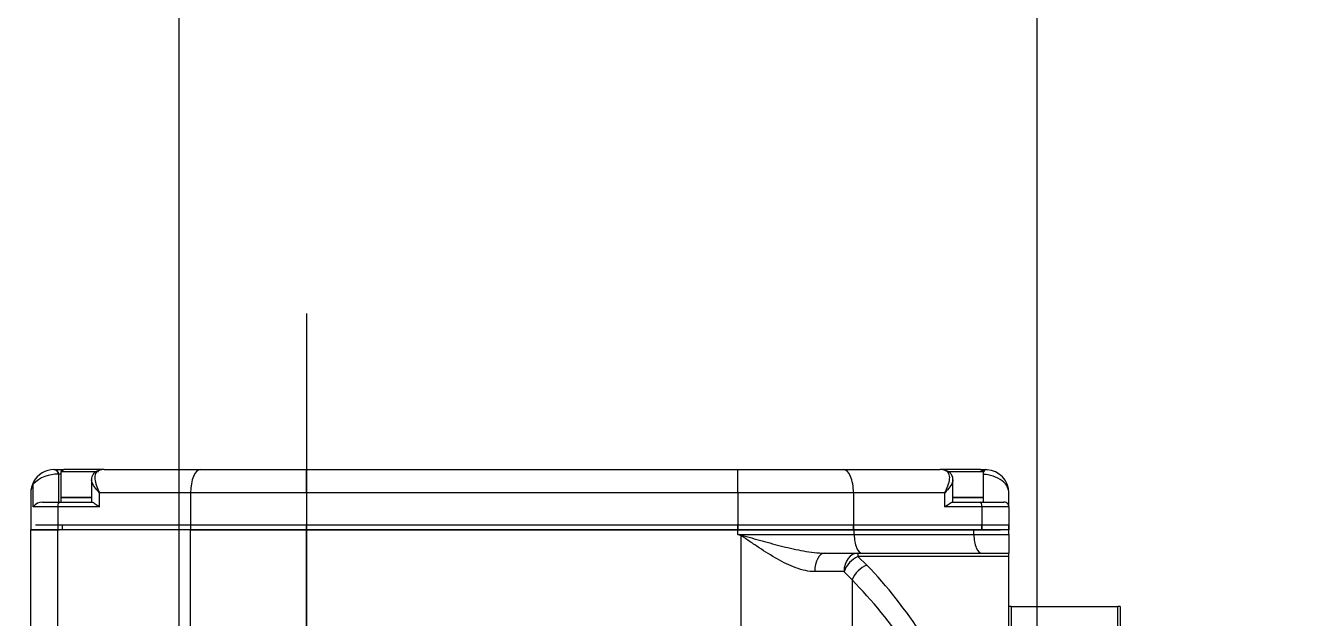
# Model space of a CAD drawing. Header units: millimetres. Extents: x 10462777 to 22643323, y 453826 to 1389191.
# Drawn here: x 11299266.3 to 11299546.4, y 583518.2 to 583648.1 of the extents above; entities that cross this region are included whole.
import ezdxf

# ---------------------------------------------------------------- set-up
doc = ezdxf.new("R2010")
doc.units = ezdxf.units.MM
doc.header["$LTSCALE"] = 200
doc.header["$MEASUREMENT"] = 0
doc.linetypes.add('CENTER2', pattern=[1.125, 0.75, -0.125, 0.125, -0.125])
doc.linetypes.add('PHANTOM', pattern=[2.5, 1.25, -0.25, 0.25, -0.25, 0.25, -0.25])
doc.layers.get('0').update_dxf_attribs({"linetype": 'CONTINUOUS'})
for name, color, linetype in [('$DDT_AUDIT_GENERATED_(276)', 7, 'CONTINUOUS'), ('2', 2, 'CONTINUOUS'), ('A290-7329-X511', 7, 'CONTINUOUS'), ('A290-7329-X513', 7, 'CONTINUOUS'), ('A290-7329-X531', 7, 'CONTINUOUS'), ('DV1_DEFAULT', 7, 'CONTINUOUS'), ('LIBRL_A6-BA-6X16', 7, 'CONTINUOUS'), ('LIBRL_A97L-0001-', 7, 'CONTINUOUS')]:
    doc.layers.add(name, color=color, linetype=linetype)
doc.layers.add('LAYOUT', color=8, linetype='CONTINUOUS', lineweight=25)

# ---------------------------------------------------------------- blocks, each defined once
blk = doc.blocks.new('r710ic')
at = {"layer": 'LAYOUT', "color": 3}
blk.add_circle((272041.37, 104232.63), 2050.12, dxfattribs=at)
blk = doc.blocks.new('A$C7DA30AB0')
at = {"layer": '$DDT_AUDIT_GENERATED_(276)', "color": 7, "linetype": 'Continuous', "ltscale": 25.4}
for p, q in [((4797.89, 3112.35, 0), (4797.38, 3112.35, 0)), ((4797.89, 3112.35, 0), (4821.26, 3112.35, 0)), ((4797.89, 3112.35, 0), (4797.89, 3083.27, 0)), ((4821.77, 3112.35, 0), (4821.26, 3112.35, 0)), ((4821.26, 3083.27, 0), (4821.26, 3112.35, 0)), ((4821.77, 3112.35, 0), (4821.77, 3082.35, 0))]:
    blk.add_line(p, q, dxfattribs=at)
at = {"layer": 'A290-7329-X511', "color": 7, "linetype": 'Continuous', "ltscale": 25.4}
for p, q in [((4583.01, 3106.76, 0), (4583.01, 3129.11, 0)), ((4588.9, 3129.11, 0), (4583.01, 3129.11, 0)), ((4588.9, 3106.76, 0), (4588.9, 3129.11, 0)), ((4589.24, 3129.11, 0), (4588.9, 3129.11, 0)), ((4618.04, 3105.66, 0), (4618.04, 3129.11, 0)), ((4643.46, 3129.11, 0), (4618.04, 3129.11, 0)), ((4643.46, 3105.66, 0), (4643.46, 3129.11, 0)), ((4737.95, 3129.11, 0), (4643.46, 3129.11, 0)), ((4737.95, 3128.09, 0), (4737.95, 3129.11, 0)), ((4763.5, 3129.11, 0), (4737.95, 3129.11, 0)), ((4763.5, 3128.09, 0), (4763.5, 3129.11, 0)), ((4789.72, 3128.09, 0), (4789.72, 3129.11, 0)), ((4797.38, 3129.11, 0), (4791.49, 3129.11, 0)), ((4797.38, 3128.09, 0), (4797.38, 3129.11, 0)), ((4737.95, 3128.09, 0), (4763.5, 3128.09, 0)), ((4738.7, 3127.81, 0), (4737.95, 3128.09, 0)), ((4737.95, 3128.09, 0), (4738.75, 3127.95, 0)), ((4738.7, 3127.81, 0), (4738.75, 3127.95, 0)), ((4738.7, 3106.76, 0), (4738.7, 3127.81, 0)), ((4763.5, 3128.09, 0), (4789.72, 3128.09, 0)), ((4789.72, 3128.09, 0), (4797.38, 3128.09, 0)), ((4797.38, 3128.09, 0), (4797.38, 3124.03, 0)), ((4757, 3124.03, 0), (4764.26, 3124.03, 0)), ((4764.26, 3124.03, 0), (4797.38, 3124.03, 0)), ((4764.26, 3124.03, 0), (4764.26, 3123.26, 0)), ((4797.38, 3123.26, 0), (4764.26, 3123.26, 0)), ((4764.26, 3123.26, 0), (4766.29, 3121.39, 0)), ((4797.38, 3123.26, 0), (4797.38, 3124.03, 0)), ((4797.38, 3105.88, 0), (4797.38, 3123.26, 0)), ((4761.25, 3119.97, 0), (4754.85, 3119.97, 0)), ((4763.04, 3118.16, 0), (4761.25, 3119.97, 0)), ((4763.04, 3118.16, 0), (4763.04, 3096.35, 0))]:
    blk.add_line(p, q, dxfattribs=at)
for centre, major_axis, ratio, start_param, end_param in [((4765.22, 3128.09, 0), (0, 4.06), 0.422753, 1.570796, 3.141593), ((4791.44, 3128.09, 0), (0, 4.06), 0.422753, 1.570796, 3.141593), ((4757, 3119.97, 0), (0, -4.06), 0.529941, 3.141593, 4.712389), ((4764.26, 3119.97, 0), (0, -4.06), 0.740002, 3.141593, 4.712389), ((4764.26, 3119.97, 0), (-2.52, -3.19), 0.653019, 4.023198, 5.189963), ((4766.29, 3118.16, 0), (-2.89, -2.86), 0.682471, 4.118108, 5.315853), ((4713.43, 3025.99, 0), (0, 119.89), 0.72801, 5.441729, 5.632667), ((4710.18, 3025.99, 0), (0, 115.82), 0.753554, 5.441729, 5.632667)]:
    blk.add_ellipse(centre, major_axis=major_axis, ratio=ratio, start_param=start_param, end_param=end_param, dxfattribs=at)
for points, knots in [([(4754.85, 3119.97, 0), (4754.17, 3119.97, 0), (4753.49, 3120.05, 0), (4752.1, 3120.35, 0), (4751.4, 3120.56, 0), (4750.02, 3121.07, 0), (4749.34, 3121.36, 0), (4747.98, 3122.01, 0), (4747.31, 3122.37, 0), (4745.96, 3123.12, 0), (4745.29, 3123.52, 0), (4743.96, 3124.34, 0), (4743.31, 3124.77, 0), (4742, 3125.63, 0), (4741.34, 3126.08, 0), (4740.37, 3126.74, 0), (4740.04, 3126.96, 0), (4739.55, 3127.3, 0), (4739.38, 3127.41, 0), (4739.13, 3127.57, 0), (4739.05, 3127.62, 0), (4738.88, 3127.72, 0), (4738.79, 3127.77, 0), (4738.7, 3127.81, 0)], [0, 0, 0, 0, 0.125, 0.125, 0.25, 0.25, 0.375, 0.375, 0.5, 0.5, 0.625, 0.625, 0.75, 0.75, 0.875, 0.875, 0.9375, 0.9375, 0.96875, 0.96875, 0.984375, 0.984375, 1, 1, 1, 1]), ([(4738.75, 3127.95, 0), (4738.95, 3127.92, 0), (4739.14, 3127.87, 0), (4739.51, 3127.77, 0), (4739.7, 3127.72, 0), (4740.27, 3127.56, 0), (4740.65, 3127.45, 0), (4741.78, 3127.14, 0), (4742.53, 3126.92, 0), (4744.8, 3126.3, 0), (4746.31, 3125.89, 0), (4749.35, 3125.13, 0), (4750.87, 3124.79, 0), (4753.16, 3124.38, 0), (4753.92, 3124.26, 0), (4755.46, 3124.09, 0), (4756.23, 3124.03, 0), (4757, 3124.03, 0)], [0, 0, 0, 0, 0.03125, 0.03125, 0.0625, 0.0625, 0.125, 0.125, 0.25, 0.25, 0.5, 0.5, 0.75, 0.75, 0.875, 0.875, 1, 1, 1, 1])]:
    blk.add_open_spline(points, degree=3, knots=knots, dxfattribs=at)
at = {"layer": 'A290-7329-X513', "color": 7, "linetype": 'Continuous', "ltscale": 25.4}
for p, q in [((4588.09, 3142.32, 0), (4588.15, 3142.32, 0)), ((4588.15, 3142.32, 0), (4590.32, 3142.32, 0)), ((4589.15, 3141.3, 0), (4589.06, 3141.3, 0)), ((4589.61, 3141.3, 0), (4589.15, 3141.3, 0)), ((4589.15, 3135.21, 0), (4589.15, 3141.3, 0)), ((4596.31, 3140.09, 0), (4596.31, 3135.21, 0)), ((4599.11, 3142.32, 0), (4598.16, 3142.18, 0)), ((4599.11, 3142.32, 0), (4620.17, 3142.32, 0)), ((4620.17, 3142.32, 0), (4643.46, 3142.32, 0)), ((4643.46, 3142.32, 0), (4690.7, 3142.32, 0)), ((4643.46, 3137.24, 0), (4643.46, 3142.32, 0)), ((4690.7, 3142.32, 0), (4737.95, 3142.32, 0)), ((4737.95, 3142.32, 0), (4761.19, 3142.32, 0)), ((4737.95, 3137.24, 0), (4737.95, 3142.32, 0)), ((4761.19, 3142.32, 0), (4782.32, 3142.32, 0)), ((4783.26, 3142.18, 0), (4782.32, 3142.32, 0)), ((4785.12, 3135.21, 0), (4785.12, 3140.09, 0)), ((4791.09, 3142.32, 0), (4792.3, 3142.32, 0)), ((4792.3, 3142.32, 0), (4792.6, 3142.31, 0)), ((4583.01, 3137.24, 0), (4583.01, 3129.11, 0)), ((4583.54, 3134.19, 0), (4583.54, 3139.15, 0)), ((4618.04, 3137.24, 0), (4598.08, 3137.24, 0)), ((4598.08, 3134.19, 0), (4598.08, 3137.24, 0)), ((4643.46, 3137.24, 0), (4618.04, 3137.24, 0)), ((4618.04, 3137.24, 0), (4618.04, 3130.13, 0)), ((4737.95, 3137.24, 0), (4643.46, 3137.24, 0)), ((4643.46, 3137.24, 0), (4643.46, 3129.11, 0)), ((4763.32, 3137.24, 0), (4737.95, 3137.24, 0)), ((4737.95, 3137.24, 0), (4737.95, 3129.11, 0)), ((4763.32, 3137.24, 0), (4763.32, 3129.11, 0)), ((4783.35, 3137.24, 0), (4763.32, 3137.24, 0)), ((4783.35, 3134.19, 0), (4783.35, 3137.24, 0)), ((4797.38, 3134.19, 0), (4797.38, 3137.24, 0)), ((4585.6, 3135.21, 0), (4589.32, 3135.21, 0)), ((4589.32, 3135.21, 0), (4596.44, 3135.21, 0)), ((4784.99, 3135.21, 0), (4791.06, 3135.21, 0)), ((4791.06, 3135.21, 0), (4796.29, 3135.21, 0)), ((4588.9, 3134.19, 0), (4583.54, 3134.19, 0)), ((4588.9, 3134.19, 0), (4588.9, 3129.11, 0)), ((4598.08, 3134.19, 0), (4588.9, 3134.19, 0)), ((4791.49, 3134.19, 0), (4783.35, 3134.19, 0)), ((4797.38, 3134.19, 0), (4791.49, 3134.19, 0)), ((4791.49, 3134.19, 0), (4791.49, 3129.11, 0)), ((4797.38, 3134.19, 0), (4797.38, 3129.11, 0)), ((4583.01, 3129.11, 0), (4588.9, 3129.11, 0)), ((4588.9, 3129.11, 0), (4589.24, 3129.11, 0)), ((4618.04, 3129.11, 0), (4643.46, 3129.11, 0)), ((4643.46, 3129.11, 0), (4737.95, 3129.11, 0)), ((4737.95, 3129.11, 0), (4763.32, 3129.11, 0)), ((4763.32, 3129.11, 0), (4791.49, 3129.11, 0)), ((4791.49, 3129.11, 0), (4795.52, 3129.11, 0))]:
    blk.add_line(p, q, dxfattribs=at)
for centre, radius, start, end in [((4588.71, 3134.04, 0), 7.27, 87.2329, 135.3357), ((4588.09, 3137.24, 0), 5.08, 90, 151.9397), ((4598.2, 3140.25, 0), 1.87, 102.4252, 185.3505), ((4792.3, 3137.24, 0), 5.08, 0, 86.6277), ((4588.09, 3137.24, 0), 5.08, 151.9397, 180), ((4586.75, 3137.23, 0), 3.74, 149.0929, 179.8722), ((4585.61, 3132.6, 0), 2.61, 90.154, 142.3409), ((4796.32, 3134.08, 0), 1.13, 40.7335, 91.4851), ((4796.37, 3134.19, 0), 1.02, 0, 37.9793)]:
    blk.add_arc(centre, radius, start, end, dxfattribs=at)
for centre, major_axis, ratio, start_param, end_param in [((4588.09, 3141.3, 0), (0, 1.02), 0.96025, 4.712389, 6.283185), ((4588.15, 3141.3, 0), (0, 1.02), 0.991193, 4.712389, 6.283185), ((4620.17, 3137.24, 0), (0, -5.08), 0.420575, 3.141593, 4.712389), ((4761.19, 3137.24, 0), (0, -5.08), 0.419762, 1.570796, 3.141593), ((4792.3, 3141.3, 0), (0, 1.02), 0.846154, 0, 0.832857), ((4792.54, 3141.3, 0), (0.06, 1.01), 0.882014, 0, 1.051655), ((4584.5, 3139.15, 0), (-0.897, 0.478), 0.813261, 0, 0.580204), ((4589.32, 3134.19, 0), (0, -1.02), 0.420575, 3.141593, 4.712389), ((4791.06, 3134.19, 0), (0, 1.02), 0.419762, 4.712389, 6.283185)]:
    blk.add_ellipse(centre, major_axis=major_axis, ratio=ratio, start_param=start_param, end_param=end_param, dxfattribs=at)
for points, knots in [([(4598.08, 3137.24, 0), (4597.23, 3138.12, 0), (4596.53, 3139.03, 0), (4596.33, 3139.87, 0), (4596.31, 3139.98, 0), (4596.31, 3140.08, 0)], [0, 0, 0, 0, 0.5, 0.5, 0.5756638, 0.5756638, 0.5756638, 0.5756638]), ([(4598.16, 3142.18, 0), (4597.69, 3142.05, 0), (4597.38, 3141.81, 0), (4597.03, 3141.14, 0), (4596.99, 3140.72, 0), (4597.12, 3139.36, 0), (4597.54, 3138.29, 0), (4598.08, 3137.24, 0)], [0, 0, 0, 0, 0.25, 0.25, 0.5, 0.5, 1, 1, 1, 1]), ([(4785.1, 3140.08, 0), (4785.11, 3140.13, 0), (4785.15, 3140.43, 0), (4784.97, 3141.06, 0), (4784.47, 3141.72, 0), (4783.84, 3142.09, 0), (4783.42, 3142.16, 0), (4783.24, 3142.18, 0)], [0, 0, 0, 0, 0.046052, 0.333838, 0.596591, 0.854562, 1, 1, 1, 1]), ([(4783.35, 3137.24, 0), (4783.89, 3138.29, 0), (4784.31, 3139.36, 0), (4784.44, 3140.73, 0), (4784.4, 3141.15, 0), (4784.05, 3141.82, 0), (4783.74, 3142.06, 0), (4783.26, 3142.18, 0)], [0, 0, 0, 0, 0.5, 0.5, 0.75, 0.75, 1, 1, 1, 1]), ([(4785.12, 3140.09, 0), (4785.12, 3139.98, 0), (4785.1, 3139.88, 0), (4784.9, 3139.03, 0), (4784.2, 3138.12, 0), (4783.35, 3137.24, 0)], [0.4243087, 0.4243087, 0.4243087, 0.4243087, 0.5, 0.5, 1, 1, 1, 1]), ([(4797.38, 3137.24, 0), (4797.38, 3137.77, 0), (4797.22, 3138.31, 0), (4796.59, 3139.32, 0), (4796.11, 3139.79, 0), (4794.87, 3140.58, 0), (4794.09, 3140.88, 0), (4792.66, 3141.23, 0), (4792.02, 3141.28, 0), (4791.65, 3141.3, 0)], [0, 0, 0, 0, 0.25, 0.25, 0.5, 0.5, 0.75, 0.75, 1, 1, 1, 1]), ([(4596.44, 3135.21, 0), (4596.51, 3135.21, 0), (4596.6, 3135.16, 0), (4596.83, 3135.03, 0), (4596.95, 3134.95, 0), (4597.24, 3134.75, 0), (4597.39, 3134.65, 0), (4597.72, 3134.42, 0), (4597.89, 3134.31, 0), (4598.08, 3134.19, 0)], [0, 0, 0, 0, 0.25, 0.25, 0.5, 0.5, 0.75, 0.75, 1, 1, 1, 1]), ([(4783.35, 3134.19, 0), (4783.53, 3134.31, 0), (4783.71, 3134.42, 0), (4784.03, 3134.65, 0), (4784.19, 3134.75, 0), (4784.47, 3134.95, 0), (4784.6, 3135.03, 0), (4784.82, 3135.16, 0), (4784.92, 3135.21, 0), (4784.99, 3135.21, 0)], [0, 0, 0, 0, 0.25, 0.25, 0.5, 0.5, 0.75, 0.75, 1, 1, 1, 1])]:
    blk.add_open_spline(points, degree=3, knots=knots, dxfattribs=at)
at = {"layer": 'A290-7329-X531', "color": 7, "linetype": 'Continuous', "ltscale": 25.4}
for p, q in [((4589.92, 3130.13, 0), (4584.02, 3130.13, 0)), ((4589.92, 3129.11, 0), (4588.9, 3129.11, 0)), ((4618.09, 3130.13, 0), (4589.92, 3130.13, 0)), ((4589.92, 3129.11, 0), (4589.92, 3130.13, 0)), ((4618.09, 3129.11, 0), (4589.92, 3129.11, 0)), ((4618.09, 3129.11, 0), (4618.09, 3130.13, 0)), ((4643.46, 3130.13, 0), (4618.09, 3130.13, 0)), ((4643.46, 3129.11, 0), (4618.09, 3129.11, 0)), ((4737.95, 3130.13, 0), (4643.46, 3130.13, 0)), ((4643.46, 3129.11, 0), (4643.46, 3130.13, 0)), ((4737.95, 3129.11, 0), (4643.46, 3129.11, 0)), ((4737.95, 3129.11, 0), (4737.95, 3130.13, 0)), ((4763.32, 3130.13, 0), (4737.95, 3130.13, 0)), ((4763.32, 3129.11, 0), (4737.95, 3129.11, 0)), ((4763.32, 3129.11, 0), (4763.32, 3130.13, 0)), ((4791.49, 3130.13, 0), (4763.32, 3130.13, 0)), ((4791.49, 3129.11, 0), (4763.32, 3129.11, 0)), ((4791.49, 3129.11, 0), (4791.49, 3130.13, 0)), ((4797.38, 3130.13, 0), (4791.49, 3130.13, 0)), ((4795.52, 3129.11, 0), (4791.49, 3129.11, 0)), ((4797.38, 3129.11, 0), (4797.38, 3130.13, 0))]:
    blk.add_line(p, q, dxfattribs=at)
at = {"layer": 'DV1_DEFAULT', "color": 7, "linetype": 'CENTER2', "ltscale": 25.4}
blk.add_line((4643.46, 3176.51, 0), (4643.46, 2861.71, 0), dxfattribs=at)
at = {"layer": 'LAYOUT', "color": 6, "linetype": 'PHANTOM'}
blk.add_circle((3030.45, 3025.99, 0), 2693.02, dxfattribs=at)
at = {"layer": 'LIBRL_A6-BA-6X16', "color": 7, "linetype": 'Continuous', "ltscale": 25.4}
for p, q in [((4590.32, 3142.32, 0), (4589.61, 3141.91, 0)), ((4589.61, 3141.91, 0), (4597.86, 3141.91, 0)), ((4589.61, 3141.91, 0), (4589.61, 3136.22, 0)), ((4599.07, 3142.32, 0), (4590.32, 3142.32, 0)), ((4791.09, 3142.32, 0), (4782.34, 3142.32, 0)), ((4783.98, 3141.91, 0), (4791.8, 3141.91, 0)), ((4791.8, 3141.91, 0), (4791.09, 3142.32, 0)), ((4791.8, 3136.22, 0), (4791.8, 3141.91, 0)), ((4589.61, 3136.22, 0), (4596.31, 3136.22, 0)), ((4785.12, 3136.22, 0), (4791.8, 3136.22, 0))]:
    blk.add_line(p, q, dxfattribs=at)
at = {"layer": 'LIBRL_A97L-0001-', "color": 7, "linetype": 'Continuous', "ltscale": 25.4}
for p, q in [((4596.31, 3136.22, 0), (4589.61, 3136.22, 0)), ((4589.61, 3136.22, 0), (4589.61, 3135.21, 0)), ((4791.8, 3136.22, 0), (4785.12, 3136.22, 0)), ((4791.8, 3135.21, 0), (4791.8, 3136.22, 0))]:
    blk.add_line(p, q, dxfattribs=at)

msp = doc.modelspace()

# ---------------------------------------------------------------- linework, layer by layer
at = {"layer": '2', "color": 252, "linetype": 'Continuous'}
for p, q in [((11299487.91598, 584034.42828, 0), (11299487.91598, 583034.4125, 0)), ((11299299.86081, 583780.2964, 0), (11299299.86081, 582942.82232, 0))]:
    msp.add_line(p, q, dxfattribs=at)

# ---------------------------------------------------------------- block references
at = {"ltscale": 10}
msp.add_blockref('A$C7DA30AB0', (11294684.4077, 580408.4363, 0), dxfattribs=at)
at = {"layer": 'LAYOUT', "color": 2, "rotation": 270}
msp.add_blockref('r710ic', (11195875.24796, 856316.46559, 0), dxfattribs=at)

doc.saveas('drawing.dxf')
